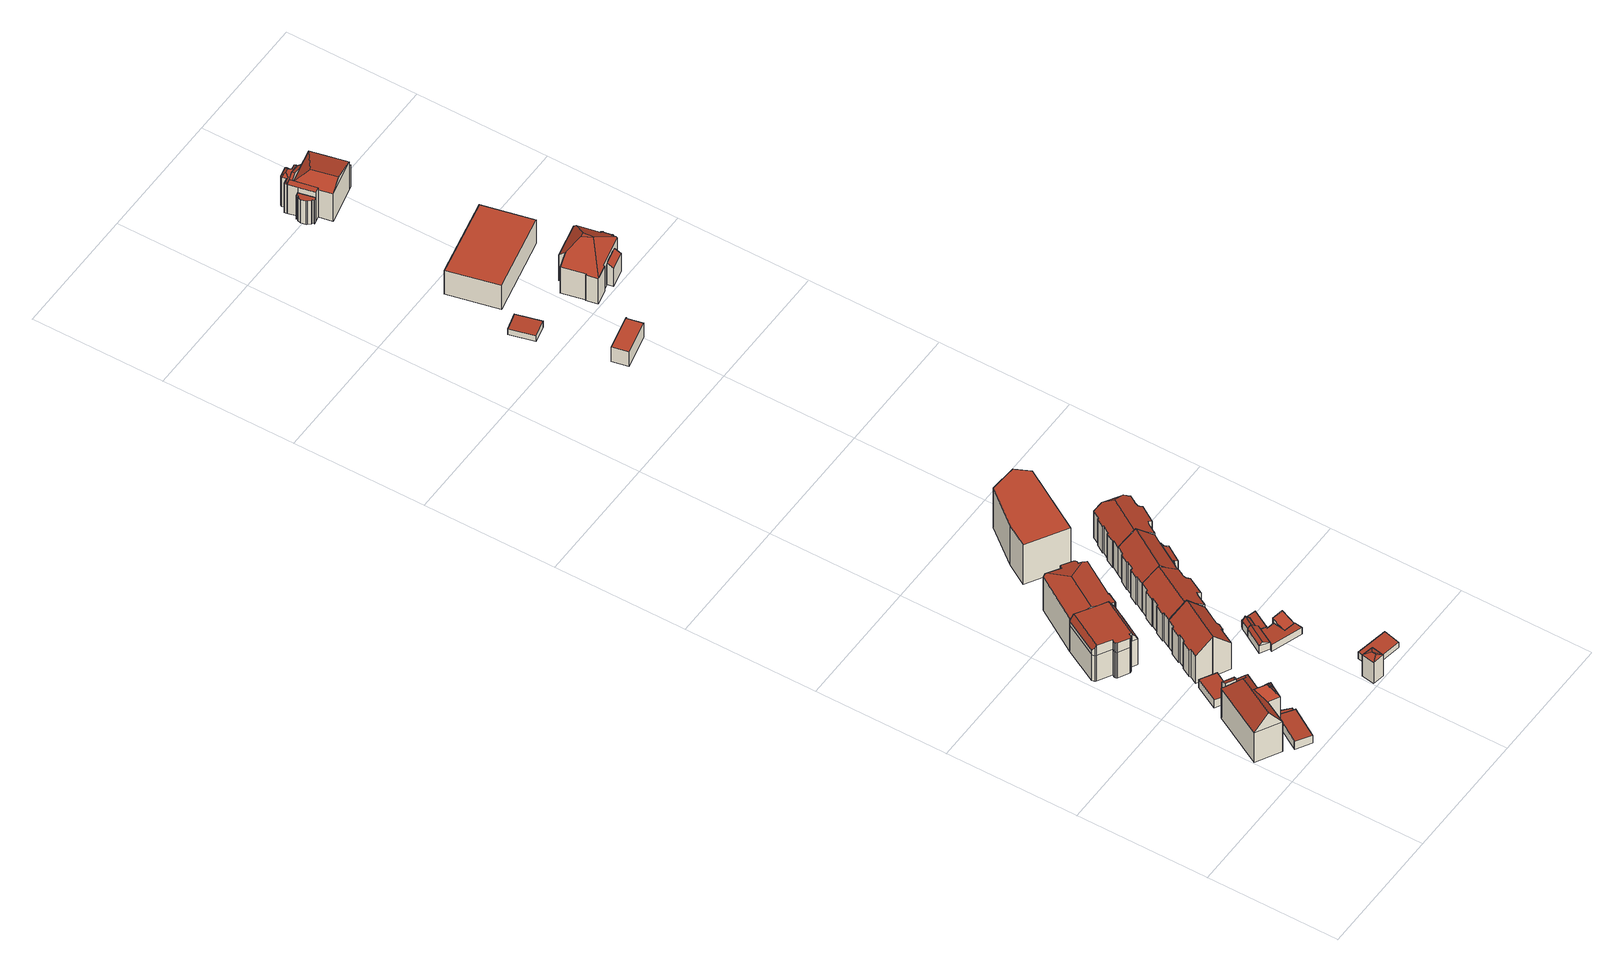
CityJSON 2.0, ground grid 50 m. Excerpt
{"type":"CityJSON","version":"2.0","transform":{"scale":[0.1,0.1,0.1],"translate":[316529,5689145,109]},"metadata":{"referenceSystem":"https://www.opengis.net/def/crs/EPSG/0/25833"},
"CityObjects":{
"building1":{"type":"Building","attributes":{"Dachtyp_tdc":"tdcFreeFormRoof","Gemeindeschluessel":14713000,"Dachneigung":53.22,"QualitaetDacherkennung":11,"Geometrietyp2DReferenz":"3000","function":"31001_9998","roofType":"5000","measuredHeight":20.81},"geometry":[{"type":"MultiSurface","lod":"2","boundaries":[[[0,1,2,3]],[[1,4,5,2]],[[4,6,7,5]],[[6,8,9,7]],[[8,10,11,9]],[[10,12,13,11]],[[12,14,15,13]],[[14,16,17,15]],[[16,18,19,17]],[[18,20,21,19]],[[20,22,23,21]],[[22,24,25,23]],[[24,26,27,25]],[[26,28,29,27]],[[28,0,3,29]],[[30,28,26]],[[31,32,30,26,24]],[[33,31,24,22]],[[34,16,35]],[[34,18,16]],[[33,18,34]],[[33,20,18]],[[20,33,22]],[[35,16,14]],[[34,35,14,12]],[[32,31,33,34,12,10]],[[36,37,38,32,10,8]],[[6,36,8]],[[36,6,4]],[[37,36,4,1]],[[38,37,1,0]],[[30,32,38,0,28]],[[3,2,5,7,9,11,13,15,17,19,21,23,25,27,29]]],"semantics":{"surfaces":[{"type":"WallSurface"},{"type":"RoofSurface"},{"type":"GroundSurface"}],"values":[0,0,0,0,0,0,0,0,0,0,0,0,0,0,0,0,1,1,1,1,1,1,1,1,1,1,1,1,1,1,1,1,2]}}]},
"building2":{"type":"Building","attributes":{"Dachtyp_tdc":"tdcPolyFlatRoof","Gemeindeschluessel":14713000,"Dachneigung":3.23,"QualitaetDacherkennung":77,"Geometrietyp2DReferenz":"3000","function":"31001_9998","roofType":"2100","measuredHeight":3.8},"geometry":[{"type":"MultiSurface","lod":"2","boundaries":[[[39,40,41,42]],[[40,43,44,41]],[[43,45,46,44]],[[45,47,48,46]],[[47,49,50,48]],[[49,39,42,50]],[[49,47,45,43,40,39]],[[42,41,44,46,48,50]]],"semantics":{"surfaces":[{"type":"WallSurface"},{"type":"RoofSurface"},{"type":"GroundSurface"}],"values":[0,0,0,0,0,0,1,2]}}]},
"building3":{"type":"Building","attributes":{"Dachtyp_tdc":"tdcPolyFlatRoof","Gemeindeschluessel":14713000,"Dachneigung":30.97,"QualitaetDacherkennung":33,"Geometrietyp2DReferenz":"3000","function":"31001_9998","roofType":"2100","measuredHeight":15.32},"geometry":[{"type":"MultiSurface","lod":"2","boundaries":[[[51,52,53,54]],[[52,55,56,53]],[[55,57,58,56]],[[57,59,60,58]],[[59,61,62,60]],[[61,51,54,62]],[[61,59,57,55,52,51]],[[54,53,56,58,60,62]]],"semantics":{"surfaces":[{"type":"WallSurface"},{"type":"RoofSurface"},{"type":"GroundSurface"}],"values":[0,0,0,0,0,0,1,2]}}]},
"building4":{"type":"Building","attributes":{"Dachtyp_tdc":"tdcGableRoof","Gemeindeschluessel":14713000,"Dachneigung":12.12,"QualitaetDacherkennung":17,"Geometrietyp2DReferenz":"3000","function":"31001_9998","roofType":"3100","measuredHeight":3.02},"geometry":[{"type":"MultiSurface","lod":"2","boundaries":[[[63,64,65,44]],[[64,66,67,65]],[[66,68,46,67]],[[68,63,44,46]],[[66,64,69]],[[63,68,70]],[[64,63,70,69]],[[68,66,69,70]],[[44,65,67,46]]],"semantics":{"surfaces":[{"type":"WallSurface"},{"type":"RoofSurface"},{"type":"GroundSurface"}],"values":[0,0,0,0,0,0,1,1,2]}}]},
"building5":{"type":"Building","attributes":{"Dachtyp_tdc":"tdcPolyFlatRoof","Gemeindeschluessel":14713000,"Dachneigung":3.58,"QualitaetDacherkennung":85,"Geometrietyp2DReferenz":"3000","function":"31001_9998","roofType":"2100","measuredHeight":3.76},"geometry":[{"type":"MultiSurface","lod":"2","boundaries":[[[71,72,73,74]],[[72,75,76,73]],[[75,77,78,76]],[[77,71,74,78]],[[77,75,72,71]],[[74,73,76,78]]],"semantics":{"surfaces":[{"type":"WallSurface"},{"type":"RoofSurface"},{"type":"GroundSurface"}],"values":[0,0,0,0,1,2]}}]},
"building6":{"type":"Building","attributes":{"Dachtyp_tdc":"tdcFreeFormRoof","Gemeindeschluessel":14713000,"Dachneigung":2.74,"QualitaetDacherkennung":44,"Geometrietyp2DReferenz":"3000","function":"31001_9998","roofType":"5000","measuredHeight":16.79},"geometry":[{"type":"MultiSurface","lod":"2","boundaries":[[[79,80,81,82]],[[80,83,84,81]],[[83,85,86,84]],[[85,87,88,86]],[[87,89,90,88]],[[89,91,92,90]],[[91,93,94,92]],[[93,95,96,94]],[[95,97,98,96]],[[97,99,100,98]],[[99,101,102,100]],[[101,103,104,102]],[[103,105,106,104]],[[105,107,108,106]],[[107,109,110,108]],[[109,111,112,110]],[[111,113,114,112]],[[113,115,116,114]],[[115,117,118,116]],[[117,79,82,118]],[[119,120,121,122,123]],[[117,124,125,126,127,128,79]],[[129,130,131,126,125,132,119,123,133,134,135,136,137]],[[91,129,137,93]],[[93,137,136,95]],[[95,136,135,97]],[[97,135,134,99]],[[99,134,133,101]],[[101,133,123,103]],[[109,120,119,132,111]],[[111,132,125,113]],[[85,126,131,87]],[[87,131,130,89]],[[89,130,129,91]],[[79,128,80]],[[80,128,127,83]],[[83,127,126,85]],[[113,125,124,115]],[[115,124,117]],[[103,123,122,105]],[[105,122,121,107]],[[107,121,120,109]],[[82,81,84,86,88,90,92,94,96,98,100,102,104,106,108,110,112,114,116,118]]],"semantics":{"surfaces":[{"type":"WallSurface"},{"type":"RoofSurface"},{"type":"GroundSurface"}],"values":[0,0,0,0,0,0,0,0,0,0,0,0,0,0,0,0,0,0,0,0,1,1,1,0,0,0,0,0,0,0,0,0,0,0,0,0,0,0,0,0,0,0,2]}}]},
"building7":{"type":"Building","attributes":{"Dachtyp_tdc":"tdcGableRoof","Gemeindeschluessel":14713000,"Dachneigung":44.67,"QualitaetDacherkennung":56,"Geometrietyp2DReferenz":"3000","function":"31001_9998","roofType":"3100","measuredHeight":18.79},"geometry":[{"type":"MultiSurface","lod":"2","boundaries":[[[138,139,140,141]],[[139,142,143,140]],[[142,144,145,143]],[[144,146,147,145]],[[146,148,149,147]],[[148,150,151,149]],[[150,152,153,151]],[[152,154,155,153]],[[154,156,157,155]],[[156,158,159,157]],[[158,160,161,159]],[[160,162,163,161]],[[162,164,165,163]],[[164,166,167,165]],[[166,168,169,167]],[[168,170,171,169]],[[170,172,173,171]],[[172,174,175,173]],[[174,176,177,175]],[[176,178,179,177]],[[178,180,181,179]],[[180,182,183,181]],[[182,138,141,183]],[[178,176,174,172,170,168,166,164,162,160,158,156]],[[156,154,152,150,148,146,144,142,139,138,182,180,178]],[[141,140,143,145,147,149,151,153,155,157,159,161,163,165,167,169,171,173,175,177,179,181,183]]],"semantics":{"surfaces":[{"type":"WallSurface"},{"type":"RoofSurface"},{"type":"GroundSurface"}],"values":[0,0,0,0,0,0,0,0,0,0,0,0,0,0,0,0,0,0,0,0,0,0,0,1,1,2]}}]},
"building8":{"type":"Building","attributes":{"Dachtyp_tdc":"tdcFreeFormRoof","Gemeindeschluessel":14713000,"Dachneigung":15.17,"QualitaetDacherkennung":63,"Geometrietyp2DReferenz":"3000","function":"31001_9998","roofType":"5000","measuredHeight":16.96},"geometry":[{"type":"MultiSurface","lod":"2","boundaries":[[[184,185,186,187]],[[185,188,189,186]],[[188,190,191,189]],[[190,192,193,191]],[[192,194,195,193]],[[194,196,197,195]],[[196,198,199,197]],[[198,200,201,199]],[[200,202,203,201]],[[202,204,205,203]],[[204,206,207,205]],[[206,208,209,207]],[[208,210,118,209]],[[210,211,116,118]],[[211,212,110,116]],[[212,213,214,110]],[[213,184,187,214]],[[192,190,188,185,215,216,217,200,198,196,194]],[[218,216,215,184,213,212]],[[204,202,217,216,218,211,210,208,206]],[[202,200,217]],[[185,184,215]],[[212,211,218]],[[187,186,189,191,193,195,197,199,201,203,205,207,209,118,116,110,214]]],"semantics":{"surfaces":[{"type":"WallSurface"},{"type":"RoofSurface"},{"type":"GroundSurface"}],"values":[0,0,0,0,0,0,0,0,0,0,0,0,0,0,0,0,0,1,1,1,0,0,0,2]}}]},
"building9":{"type":"Building","attributes":{"Dachtyp_tdc":"tdcFreeFormRoof","Gemeindeschluessel":14713000,"Dachneigung":27.79,"QualitaetDacherkennung":3,"Geometrietyp2DReferenz":"3000","function":"31001_9998","roofType":"5000","measuredHeight":11},"geometry":[{"type":"MultiSurface","lod":"2","boundaries":[[[219,220,221,222]],[[220,223,224,221]],[[223,225,226,224]],[[225,227,228,226]],[[227,219,222,228]],[[229,227,225,223]],[[227,229,230]],[[229,223,220]],[[230,229,220,219]],[[230,219,227]],[[222,221,224,226,228]]],"semantics":{"surfaces":[{"type":"WallSurface"},{"type":"RoofSurface"},{"type":"GroundSurface"}],"values":[0,0,0,0,0,1,1,1,1,1,2]}}]},
"building10":{"type":"Building","attributes":{"Dachtyp_tdc":"tdcFreeFormRoof","Gemeindeschluessel":14713000,"Dachneigung":33.95,"QualitaetDacherkennung":42,"Geometrietyp2DReferenz":"3000","function":"31001_9998","roofType":"5000","measuredHeight":18.32},"geometry":[{"type":"MultiSurface","lod":"2","boundaries":[[[231,232,233,234]],[[232,235,236,233]],[[235,237,238,236]],[[237,239,240,238]],[[239,241,242,240]],[[241,243,244,242]],[[243,245,246,244]],[[245,247,248,246]],[[247,249,250,248]],[[249,251,252,250]],[[251,253,254,252]],[[253,255,256,254]],[[255,257,258,256]],[[257,259,260,258]],[[259,261,262,260]],[[261,263,264,262]],[[263,265,266,264]],[[265,267,268,266]],[[267,269,270,268]],[[269,231,234,270]],[[271,251,249,247,245,243,241,239,237,235,232,272]],[[259,257,255,253,271,272,231,269,267,265,263,261]],[[253,251,271]],[[232,231,272]],[[234,233,236,238,240,242,244,246,248,250,252,254,256,258,260,262,264,266,268,270]]],"semantics":{"surfaces":[{"type":"WallSurface"},{"type":"RoofSurface"},{"type":"GroundSurface"}],"values":[0,0,0,0,0,0,0,0,0,0,0,0,0,0,0,0,0,0,0,0,1,1,0,0,2]}}]},
"building11":{"type":"Building","attributes":{"Gemeindeschluessel":14713000,"Geometrietyp2DReferenz":"3000","function":"31001_9998","roofType":"9999"},"children":["building11-1","building11-2"]},
"building11-1":{"type":"BuildingPart","attributes":{"Dachtyp_tdc":"tdcGableRoof","Dachneigung":33.98,"QualitaetDacherkennung":65,"Geometrietyp2DReferenz":"3000","roofType":"3100","measuredHeight":4.83},"parents":["building11"],"geometry":[{"type":"MultiSurface","lod":"2","boundaries":[[[273,274,275,276]],[[274,277,278,275]],[[277,279,280,281,278]],[[277,274,282]],[[274,273,283,284,282]],[[279,277,282,284,285]],[[276,275,278,281,286]],[[273,276,286,287,280,279,288,289]],[[287,286,281,280]],[[279,285,288]],[[289,283,273]],[[288,285,284,283,289]]],"semantics":{"surfaces":[{"type":"WallSurface"},{"type":"RoofSurface"},{"type":"GroundSurface"},{"type":"ClosureSurface"}],"values":[0,0,0,0,1,1,2,0,3,0,0,3]}}]},
"building11-2":{"type":"BuildingPart","attributes":{"Dachtyp_tdc":"tdcGableRoof","Dachneigung":46.97,"QualitaetDacherkennung":69,"Geometrietyp2DReferenz":"3000","roofType":"3100","measuredHeight":4.92},"parents":["building11"],"geometry":[{"type":"MultiSurface","lod":"2","boundaries":[[[290,287,286,291]],[[280,292,293,281]],[[292,290,291,293]],[[290,292,294]],[[287,290,294,295,283,289]],[[292,280,288,285,295,294]],[[291,286,281,293]],[[281,286,287,280]],[[295,285,284,283]],[[289,288,280,287]],[[284,285,288,289,283]]],"semantics":{"surfaces":[{"type":"WallSurface"},{"type":"RoofSurface"},{"type":"GroundSurface"},{"type":"ClosureSurface"}],"values":[0,0,0,0,1,1,2,3,0,0,3]}}]},
"building12":{"type":"Building","attributes":{"Dachtyp_tdc":"tdcPolyFlatRoof","Gemeindeschluessel":14713000,"Dachneigung":3.06,"QualitaetDacherkennung":61,"Geometrietyp2DReferenz":"3000","function":"31001_9998","roofType":"2100","measuredHeight":3.01},"geometry":[{"type":"MultiSurface","lod":"2","boundaries":[[[296,297,298,299]],[[297,300,301,298]],[[300,302,275,301]],[[302,303,304,275]],[[303,305,306,304]],[[305,307,308,306]],[[307,309,310,308]],[[309,311,312,310]],[[311,296,299,312]],[[311,309,307,305,303,302,300,297,296]],[[299,298,301,275,304,306,308,310,312]]],"semantics":{"surfaces":[{"type":"WallSurface"},{"type":"RoofSurface"},{"type":"GroundSurface"}],"values":[0,0,0,0,0,0,0,0,0,1,2]}}]},
"building13":{"type":"Building","attributes":{"Dachtyp_tdc":"tdcPolyFlatRoof","Gemeindeschluessel":14713000,"Dachneigung":4.74,"QualitaetDacherkennung":67,"Geometrietyp2DReferenz":"3000","function":"31001_9998","roofType":"2100","measuredHeight":3.05},"geometry":[{"type":"MultiSurface","lod":"2","boundaries":[[[313,314,224,226]],[[314,315,316,224]],[[315,317,318,316]],[[317,319,320,318]],[[319,313,226,320]],[[319,317,315,314,313]],[[226,224,316,318,320]]],"semantics":{"surfaces":[{"type":"WallSurface"},{"type":"RoofSurface"},{"type":"GroundSurface"}],"values":[0,0,0,0,0,1,2]}}]},
"building14":{"type":"Building","attributes":{"Dachtyp_tdc":"tdcPolyFlatRoof","Gemeindeschluessel":14713000,"Dachneigung":9.05,"QualitaetDacherkennung":66,"Geometrietyp2DReferenz":"3000","function":"31001_9998","roofType":"2100","measuredHeight":3.45},"geometry":[{"type":"MultiSurface","lod":"2","boundaries":[[[321,322,323,324]],[[322,325,326,323]],[[325,327,306,326]],[[327,328,304,306]],[[328,329,276,304]],[[329,330,286,276]],[[330,331,291,286]],[[331,321,324,291]],[[331,330,329,328,327,325,322,321]],[[324,323,326,306,304,276,286,291]]],"semantics":{"surfaces":[{"type":"WallSurface"},{"type":"RoofSurface"},{"type":"GroundSurface"}],"values":[0,0,0,0,0,0,0,0,1,2]}}]},
"building15":{"type":"Building","attributes":{"Dachtyp_tdc":"tdcPolyFlatRoof","Gemeindeschluessel":14713000,"Dachneigung":23.39,"QualitaetDacherkennung":59,"Geometrietyp2DReferenz":"3000","function":"31001_9998","roofType":"2100","measuredHeight":4.51},"geometry":[{"type":"MultiSurface","lod":"2","boundaries":[[[332,333,310,312]],[[333,334,335,310]],[[334,336,337,335]],[[336,338,299,337]],[[338,332,312,299]],[[338,336,334,333,332]],[[312,310,335,337,299]]],"semantics":{"surfaces":[{"type":"WallSurface"},{"type":"RoofSurface"},{"type":"GroundSurface"}],"values":[0,0,0,0,0,1,2]}}]},
"building16":{"type":"Building","attributes":{"Gemeindeschluessel":14713000,"Geometrietyp2DReferenz":"3000","function":"31001_9998","roofType":"9999"},"children":["building16-1","building16-2"]},
"building16-1":{"type":"BuildingPart","attributes":{"Dachtyp_tdc":"tdcPolyFlatRoof","Dachneigung":28.51,"QualitaetDacherkennung":36,"Geometrietyp2DReferenz":"3000","roofType":"2100","measuredHeight":13.44},"parents":["building16"],"geometry":[{"type":"MultiSurface","lod":"2","boundaries":[[[339,340,341,342,343]],[[344,345,346,347,348]],[[345,349,350,346]],[[349,351,352,350]],[[351,339,343,352]],[[351,349,345,344,340,339]],[[343,342,347,346,350,352]],[[348,341,340,344]],[[348,347,342,341]]],"semantics":{"surfaces":[{"type":"WallSurface"},{"type":"RoofSurface"},{"type":"GroundSurface"},{"type":"ClosureSurface"}],"values":[0,0,0,0,0,1,2,0,3]}}]},
"building16-2":{"type":"BuildingPart","attributes":{"Dachtyp_tdc":"tdcGableRoof","Dachneigung":42.12,"QualitaetDacherkennung":57,"Geometrietyp2DReferenz":"3000","roofType":"3100","measuredHeight":18.75},"parents":["building16"],"geometry":[{"type":"MultiSurface","lod":"2","boundaries":[[[341,353,354,342]],[[353,355,356,354]],[[355,357,358,356]],[[357,359,360,358]],[[359,361,362,360]],[[361,363,364,362]],[[363,365,366,364]],[[365,367,368,366]],[[367,369,370,368]],[[369,371,372,370]],[[371,373,374,372]],[[373,375,376,374]],[[375,377,378,376]],[[377,379,380,378]],[[379,381,382,380]],[[381,383,384,382]],[[383,348,347,384]],[[379,377,375,373,371,369,367,365,363,361,359,357]],[[357,355,353,341,348,383,381,379]],[[347,342,354,356,358,360,362,364,366,368,370,372,374,376,378,380,382,384]],[[341,342,347,348]]],"semantics":{"surfaces":[{"type":"WallSurface"},{"type":"RoofSurface"},{"type":"GroundSurface"},{"type":"ClosureSurface"}],"values":[0,0,0,0,0,0,0,0,0,0,0,0,0,0,0,0,0,1,1,2,3]}}]},
"building17":{"type":"Building","attributes":{"Dachtyp_tdc":"tdcPolyFlatRoof","Gemeindeschluessel":14713000,"Dachneigung":0,"QualitaetDacherkennung":46,"Geometrietyp2DReferenz":"3000","function":"31001_9998","roofType":"1000","measuredHeight":18.53},"geometry":[{"type":"MultiSurface","lod":"2","boundaries":[[[385,386,387,388]],[[386,389,390,387]],[[389,391,392,390]],[[391,393,394,392]],[[393,395,396,394]],[[395,385,388,396]],[[395,393,391,389,386,385]],[[388,387,390,392,394,396]]],"semantics":{"surfaces":[{"type":"WallSurface"},{"type":"RoofSurface"},{"type":"GroundSurface"}],"values":[0,0,0,0,0,0,1,2]}}]},
"building18":{"type":"Building","attributes":{"Dachtyp_tdc":"tdcFreeFormRoof","Gemeindeschluessel":14713000,"Dachneigung":32.09,"QualitaetDacherkennung":45,"Geometrietyp2DReferenz":"3000","function":"31001_9998","roofType":"5000","measuredHeight":18.19},"geometry":[{"type":"MultiSurface","lod":"2","boundaries":[[[397,398,399,400]],[[398,401,402,399]],[[401,403,404,402]],[[403,405,406,404]],[[405,407,408,406]],[[407,409,410,408]],[[409,411,412,410]],[[411,413,414,412]],[[413,415,416,414]],[[415,417,418,416]],[[417,419,420,418]],[[419,421,422,420]],[[421,423,424,422]],[[423,425,426,424]],[[425,427,428,426]],[[427,429,430,428]],[[429,431,432,430]],[[431,433,434,432]],[[433,435,436,434]],[[435,437,438,436]],[[437,439,440,438]],[[439,397,400,440]],[[441,442,431,443]],[[441,443,429,427,425,423,421,419,417,415,413,411,444]],[[437,435,433,442,441,444,409,407,405,403,401,398,397,439]],[[411,409,444]],[[431,429,443]],[[433,431,442]],[[400,399,402,404,406,408,410,412,414,416,418,420,422,424,426,428,430,432,434,436,438,440]]],"semantics":{"surfaces":[{"type":"WallSurface"},{"type":"RoofSurface"},{"type":"GroundSurface"}],"values":[0,0,0,0,0,0,0,0,0,0,0,0,0,0,0,0,0,0,0,0,0,0,1,1,1,0,0,0,2]}}]},
"building19":{"type":"Building","attributes":{"Dachtyp_tdc":"tdcPolyFlatRoof","Gemeindeschluessel":14713000,"Dachneigung":3.56,"QualitaetDacherkennung":88,"Geometrietyp2DReferenz":"3000","function":"31001_9998","roofType":"2100","measuredHeight":3.02},"geometry":[{"type":"MultiSurface","lod":"2","boundaries":[[[445,446,447,448]],[[446,449,450,447]],[[449,451,452,450]],[[451,445,448,452]],[[451,449,446,445]],[[448,447,450,452]]],"semantics":{"surfaces":[{"type":"WallSurface"},{"type":"RoofSurface"},{"type":"GroundSurface"}],"values":[0,0,0,0,1,2]}}]},
"building20":{"type":"Building","attributes":{"Dachtyp_tdc":"tdcPolyFlatRoof","Gemeindeschluessel":14713000,"Dachneigung":0,"QualitaetDacherkennung":67,"Geometrietyp2DReferenz":"3000","function":"31001_9998","roofType":"1000","measuredHeight":6.75},"geometry":[{"type":"MultiSurface","lod":"2","boundaries":[[[453,454,455,456]],[[454,457,458,455]],[[457,459,460,458]],[[459,461,462,460]],[[461,463,464,462]],[[463,465,466,464]],[[465,453,456,466]],[[465,463,461,459,457,454,453]],[[456,455,458,460,462,464,466]]],"semantics":{"surfaces":[{"type":"WallSurface"},{"type":"RoofSurface"},{"type":"GroundSurface"}],"values":[0,0,0,0,0,0,0,1,2]}}]},
"building21":{"type":"Building","attributes":{"name":"Gerda-Taro-Schule","Dachtyp_tdc":"tdcPolyFlatRoof","Gemeindeschluessel":14713000,"Dachneigung":0,"QualitaetDacherkennung":83,"Geometrietyp2DReferenz":"3000","function":"31001_3021","roofType":"1000","measuredHeight":11.22},"geometry":[{"type":"MultiSurface","lod":"2","boundaries":[[[467,468,469,470]],[[468,471,472,469]],[[471,473,474,472]],[[473,467,470,474]],[[473,471,468,467]],[[470,469,472,474]]],"semantics":{"surfaces":[{"type":"WallSurface"},{"type":"RoofSurface"},{"type":"GroundSurface"}],"values":[0,0,0,0,1,2]}}]},
"building22":{"type":"Building","attributes":{"Dachtyp_tdc":"tdcFreeFormRoof","Gemeindeschluessel":14713000,"Dachneigung":23.21,"QualitaetDacherkennung":36,"Geometrietyp2DReferenz":"3000","function":"31001_9998","roofType":"5000","measuredHeight":17.19},"geometry":[{"type":"MultiSurface","lod":"2","boundaries":[[[475,476,477,478]],[[476,479,480,477]],[[479,481,482,480]],[[481,483,484,482]],[[483,485,486,484]],[[485,487,488,486]],[[487,489,490,488]],[[489,491,492,490]],[[491,493,494,492]],[[493,495,496,494]],[[495,497,498,496]],[[497,499,500,498]],[[499,501,502,500]],[[501,503,504,502]],[[503,505,506,504]],[[505,507,508,506]],[[507,509,510,508]],[[509,511,512,510]],[[511,513,514,512]],[[513,475,478,514]],[[515,516,517,475,513,511,518]],[[519,520,495,493,491,489,487,485,483,481,479,476,517,516]],[[521,501,499,497,520,519,522]],[[503,521,522,515,518,509,507,505]],[[522,519,516,515]],[[476,475,517]],[[497,495,520]],[[503,501,521]],[[511,509,518]],[[478,477,480,482,484,486,488,490,492,494,496,498,500,502,504,506,508,510,512,514]]],"semantics":{"surfaces":[{"type":"WallSurface"},{"type":"RoofSurface"},{"type":"GroundSurface"}],"values":[0,0,0,0,0,0,0,0,0,0,0,0,0,0,0,0,0,0,0,0,1,1,1,1,1,0,0,0,0,2]}}]},
"building23":{"type":"Building","attributes":{"Dachtyp_tdc":"tdcPolyFlatRoof","Gemeindeschluessel":14713000,"Dachneigung":33.15,"QualitaetDacherkennung":30,"Geometrietyp2DReferenz":"3000","function":"31001_9998","roofType":"2100","measuredHeight":10.13},"geometry":[{"type":"MultiSurface","lod":"2","boundaries":[[[523,524,525,526]],[[524,527,528,525]],[[527,529,530,528]],[[529,531,532,530]],[[531,523,526,532]],[[531,529,527,524,523]],[[526,525,528,530,532]]],"semantics":{"surfaces":[{"type":"WallSurface"},{"type":"RoofSurface"},{"type":"GroundSurface"}],"values":[0,0,0,0,0,1,2]}}]},
"building24":{"type":"Building","attributes":{"Gemeindeschluessel":14713000,"Geometrietyp2DReferenz":"3000","function":"31001_9998","roofType":"9999"},"children":["building24-1","building24-2","building24-3","building24-4","building24-5","building24-6"]},
"building24-1":{"type":"BuildingPart","attributes":{"Dachtyp_tdc":"tdcPolyFlatRoof","Dachneigung":10.63,"QualitaetDacherkennung":37,"Geometrietyp2DReferenz":"3000","roofType":"2100","measuredHeight":13.88},"parents":["building24"],"geometry":[{"type":"MultiSurface","lod":"2","boundaries":[[[533,534,535,536,537,538]],[[539,540,541,542,543]],[[544,545,540,539,534,533]],[[537,536,542,541,546,547]],[[539,543,535,534]],[[543,542,536,535]],[[548,545,544,549]],[[546,541,540,545,548,550]],[[538,551,552,549,544,533]],[[547,546,550,553]],[[553,550,548,549,552,551]],[[538,537,547,553,551]]],"semantics":{"surfaces":[{"type":"WallSurface"},{"type":"RoofSurface"},{"type":"GroundSurface"},{"type":"ClosureSurface"}],"values":[0,0,1,2,0,3,0,3,0,3,3,3]}}]},
"building24-2":{"type":"BuildingPart","attributes":{"Dachtyp_tdc":"tdcFreeFormRoof","Dachneigung":26.89,"QualitaetDacherkennung":36,"Geometrietyp2DReferenz":"3000","roofType":"5000","measuredHeight":14.98},"parents":["building24"],"geometry":[{"type":"MultiSurface","lod":"2","boundaries":[[[554,555,556,557]],[[558,559,560,561]],[[559,554,557,560]],[[552,562,563,549]],[[555,564,565,566,567,563,562,568,569]],[[558,566,565,559]],[[559,565,564,554]],[[554,564,555]],[[557,556,547,546,561,560]],[[547,556,555,553]],[[546,547,553,550]],[[546,550,558,561]],[[548,549,563,567]],[[550,548,567,566,558]],[[549,548,550,553,551,570,552]],[[562,552,570,568]],[[569,551,553,555]],[[551,569,568,570]]],"semantics":{"surfaces":[{"type":"WallSurface"},{"type":"RoofSurface"},{"type":"GroundSurface"},{"type":"ClosureSurface"}],"values":[0,0,0,1,1,0,0,0,2,3,3,3,0,3,3,0,3,3]}}]},
"building24-3":{"type":"BuildingPart","attributes":{"Dachtyp_tdc":"tdcFreeFormRoof","Dachneigung":40.56,"QualitaetDacherkennung":20,"Geometrietyp2DReferenz":"3000","roofType":"5000","measuredHeight":14.99},"parents":["building24"],"geometry":[{"type":"MultiSurface","lod":"2","boundaries":[[[571,572,573,541,540]],[[572,574,575,573]],[[574,576,577,575]],[[576,578,579,577]],[[578,580,581,579]],[[580,582,583,581]],[[582,584,585,583]],[[584,586,587,585]],[[586,588,589,587]],[[588,590,591,589]],[[590,592,593,591]],[[592,594,566,558,561,593]],[[588,586,584,582,595,596]],[[582,580,597,598,595]],[[580,578,597]],[[578,576,574,599,598,597]],[[574,572,600,599]],[[572,571,600]],[[571,545,548,567,594,601,596,595,598,599,600]],[[594,592,590,601]],[[590,588,596,601]],[[561,546,541,573,575,577,579,581,583,585,587,589,591,593]],[[567,566,594]],[[540,545,571]],[[541,546,550,548,545,540]],[[550,546,561,558]],[[550,558,566,567,548]]],"semantics":{"surfaces":[{"type":"WallSurface"},{"type":"RoofSurface"},{"type":"GroundSurface"},{"type":"ClosureSurface"}],"values":[0,0,0,0,0,0,0,0,0,0,0,0,1,1,1,1,1,1,1,1,1,2,0,0,3,3,3]}}]},
"building24-4":{"type":"BuildingPart","attributes":{"Dachtyp_tdc":"tdcHipAndGableRoof","Dachneigung":16.29,"QualitaetDacherkennung":33,"Geometrietyp2DReferenz":"3000","roofType":"5000","measuredHeight":16.09},"parents":["building24"],"geometry":[{"type":"MultiSurface","lod":"2","boundaries":[[[602,603,604,556,555]],[[603,605,606,607,604]],[[608,609,610,611,612]],[[609,538,537,610]],[[613,614,568,570,615]],[[570,538,609,616,615]],[[617,618,613,615,616]],[[605,618,617,608]],[[608,617,616,609]],[[603,613,618,605]],[[538,570,551]],[[602,614,613,603]],[[537,547,556,604,607,611,610]],[[537,538,551,553,547]],[[555,569,602]],[[555,556,547,553]],[[555,553,551,569]],[[612,606,605,608]],[[612,611,607,606]],[[602,569,568,614]],[[569,551,570,568]]],"semantics":{"surfaces":[{"type":"WallSurface"},{"type":"RoofSurface"},{"type":"GroundSurface"},{"type":"ClosureSurface"}],"values":[0,0,0,0,1,1,1,0,0,0,0,0,2,3,0,3,3,0,3,0,3]}}]},
"building24-5":{"type":"BuildingPart","attributes":{"Dachtyp_tdc":"tdcPolyFlatRoof","Dachneigung":28.06,"QualitaetDacherkennung":59,"Geometrietyp2DReferenz":"3000","roofType":"2100","measuredHeight":10.99},"parents":["building24"],"geometry":[{"type":"MultiSurface","lod":"2","boundaries":[[[606,619,620,607]],[[619,621,622,620]],[[621,623,624,622]],[[623,612,611,624]],[[623,621,619,606,612]],[[611,607,620,622,624]],[[607,611,612,606]]],"semantics":{"surfaces":[{"type":"WallSurface"},{"type":"RoofSurface"},{"type":"GroundSurface"},{"type":"ClosureSurface"}],"values":[0,0,0,0,1,2,3]}}]},
"building24-6":{"type":"BuildingPart","attributes":{"Dachtyp_tdc":"tdcPolyFlatRoof","Dachneigung":2.86,"QualitaetDacherkennung":38,"Geometrietyp2DReferenz":"3000","roofType":"2100","measuredHeight":11.07},"parents":["building24"],"geometry":[{"type":"MultiSurface","lod":"2","boundaries":[[[625,626,627,628]],[[626,629,630,627]],[[629,631,632,630]],[[631,633,634,632]],[[633,635,636,634]],[[635,543,542,636]],[[535,637,638,536]],[[637,639,640,638]],[[639,641,642,640]],[[641,643,644,642]],[[643,625,628,644]],[[643,641,639,637,535,543,635,633,631,629,626,625]],[[628,627,630,632,634,636,542,536,638,640,642,644]],[[536,542,543,535]]],"semantics":{"surfaces":[{"type":"WallSurface"},{"type":"RoofSurface"},{"type":"GroundSurface"},{"type":"ClosureSurface"}],"values":[0,0,0,0,0,0,0,0,0,0,0,1,2,3]}}]}
},
"vertices":[
[106,338,154],[154,312,154],[154,312,14],[106,338,14],[159,323,154],[159,323,14],[164,321,154],[164,321,14],[202,300,154],[202,300,14],[169,239,154],[169,239,14],[190,227,154],[190,227,14],[195,229,154],[195,229,14],[213,219,154],[213,219,14],[200,197,154],[200,197,14],[188,178,154],[188,178,14],[177,159,154],[177,159,14],[137,181,154],[137,181,14],[89,93,154],[89,93,14],[0,143,154],[0,143,14],[45,118,222],[124,226,198],[100,219,222],[165,203,198],[188,209,176],[194,214,172],[169,290,186],[164,280,186],[127,269,222],
[124,73,49],[177,159,49],[177,159,11],[124,73,11],[188,178,49],[188,178,11],[243,143,46],[243,143,11],[176,34,46],[176,34,11],[120,67,49],[120,67,11],
[154,312,168],[120,331,168],[120,331,15],[154,312,15],[132,353,153],[132,353,15],[171,332,153],[171,332,15],[164,321,160],[164,321,15],[159,323,160],[159,323,15],
[188,178,39],[200,197,39],[200,197,11],[255,163,29],[255,163,11],[243,143,29],[205,194,41],[193,175,41],
[180,473,51],[240,441,47],[240,441,13],[180,473,13],[188,349,47],[188,349,13],[130,382,51],[130,382,13],
[218,790,126],[215,791,126],[215,791,5],[218,790,5],[163,695,126],[163,695,5],[143,706,126],[143,706,5],[134,710,126],[134,710,5],[127,698,126],[127,698,5],[123,696,126],[123,696,5],[119,696,126],[119,696,5],[78,718,126],[78,718,5],[76,721,126],[76,721,5],[75,726,126],[75,726,5],[81,738,126],[81,738,5],[31,767,126],[31,767,5],[26,770,126],[26,770,5],[23,782,126],[23,782,5],[93,911,126],[93,911,5],[172,867,126],[172,867,5],[218,842,126],[218,842,5],[237,832,126],[237,832,5],[239,830,126],[239,830,5],[106,904,173],[93,911,148],[23,782,148],[26,770,163],[31,767,173],[237,832,131],[218,842,167],[143,706,167],[163,695,129],[215,791,131],[123,696,168],[127,698,168],[134,710,168],[172,867,170],[81,738,170],[75,726,170],[76,721,170],[78,718,170],[119,696,168],
[206,521,140],[203,524,137],[203,524,13],[206,521,13],[222,560,136],[222,560,13],[226,558,140],[226,558,13],[240,585,140],[240,585,13],[237,587,136],[237,587,13],[256,623,136],[256,623,13],[260,621,140],[260,621,13],[276,650,140],[276,650,13],[333,619,201],[333,619,13],[391,587,135],[391,587,13],[359,529,135],[359,529,13],[353,518,135],[353,518,13],[357,509,128],[357,509,13],[346,490,128],[346,490,13],[345,489,129],[345,489,13],[337,489,135],[337,489,13],[332,480,135],[332,480,13],[327,470,136],[327,470,13],[305,429,135],[305,429,13],[246,460,201],[246,460,13],[244,461,198],[244,461,13],[189,490,140],[189,490,13],
[213,1083,163],[264,1052,161],[264,1052,5],[213,1083,5],[271,1062,158],[271,1062,5],[275,1064,157],[275,1064,5],[280,1063,156],[280,1063,5],[317,1041,154],[317,1041,5],[320,1036,154],[320,1036,5],[320,1031,155],[320,1031,5],[314,1021,158],[314,1021,5],[341,1004,152],[341,1004,5],[257,869,152],[257,869,5],[260,868,152],[260,868,5],[240,830,151],[240,830,5],[239,830,151],[237,832,152],[93,911,161],[198,1081,161],[198,1081,5],[218,1080,164],[239,1000,175],[326,1014,157],[162,873,175],
[499,10,111],[508,59,111],[508,59,13],[499,10,13],[554,51,111],[554,51,13],[554,49,111],[554,49,13],[545,2,111],[545,2,13],[527,33,123],[524,18,123],
[391,587,146],[276,650,142],[276,650,12],[391,587,12],[292,679,142],[292,679,12],[288,681,138],[288,681,12],[308,717,138],[308,717,12],[311,715,142],[311,715,12],[326,743,142],[326,743,12],[323,744,138],[323,744,12],[342,780,138],[342,780,12],[345,778,142],[345,778,12],[362,808,142],[362,808,12],[475,742,146],[475,742,12],[466,726,146],[466,726,12],[460,715,147],[460,715,12],[459,704,144],[459,704,12],[466,699,138],[466,699,12],[473,695,133],[473,695,12],[438,631,132],[438,631,12],[424,639,144],[424,639,12],[414,629,146],[414,629,12],[413,778,195],[328,622,195],
[486,444,44],[446,372,44],[446,372,14],[486,444,14],[410,390,49],[410,390,14],[452,462,50],[452,462,49],[452,462,14],[421,384,62],[467,454,59],[463,456,62],[461,457,60],[479,448,14],[479,448,45],[453,462,50],[478,449,46],
[500,486,45],[500,486,14],[472,496,50],[472,496,14],[484,492,63],[464,456,63],
[563,353,42],[556,321,44],[556,321,14],[563,353,14],[440,361,44],[440,361,14],[446,372,43],[480,433,39],[480,433,14],[501,421,40],[501,421,14],[498,416,40],[498,416,14],[527,410,40],[527,410,14],[518,362,42],[518,362,14],
[554,49,38],[554,51,38],[565,112,43],[565,112,13],[688,89,43],[688,89,13],[676,28,38],[676,28,13],
[473,496,48],[476,501,48],[476,501,14],[473,496,14],[540,490,38],[540,490,14],[501,421,38],[480,433,42],[486,444,42],[479,448,44],[500,486,44],
[518,362,36],[527,410,57],[528,416,59],[528,416,14],[573,407,59],[573,407,14],[563,353,36],
[501,777,143],[490,765,145],[490,765,137],[490,765,11],[501,777,11],[543,853,145],[538,838,143],[538,838,11],[543,853,11],[543,853,138],[553,829,134],[553,829,11],[514,769,135],[514,769,11],
[489,764,138],[489,764,11],[475,742,137],[475,742,11],[417,776,198],[417,776,11],[362,808,140],[362,808,11],[380,838,140],[380,838,11],[377,840,136],[377,840,11],[397,874,136],[397,874,11],[401,872,140],[401,872,11],[418,899,140],[418,899,11],[415,902,136],[415,902,11],[436,934,137],[436,934,11],[439,933,140],[439,933,11],[456,961,141],[456,961,11],[510,928,198],[510,928,11],[567,892,138],[567,892,11],[543,855,138],[543,855,11],
[401,1107,195],[254,1194,195],[254,1194,9],[401,1107,9],[303,1275,195],[303,1275,9],[412,1411,195],[412,1411,9],[517,1404,195],[517,1404,9],[544,1347,195],[544,1347,9],
[640,1003,144],[643,1001,142],[643,1001,10],[640,1003,10],[653,994,134],[653,994,10],[615,934,134],[615,934,10],[602,942,143],[602,942,10],[589,929,146],[589,929,10],[567,892,146],[567,892,10],[456,961,136],[456,961,10],[474,990,136],[474,990,10],[472,992,134],[472,992,10],[492,1025,133],[492,1025,10],[495,1023,136],[495,1023,10],[512,1052,136],[512,1052,10],[509,1054,132],[509,1054,10],[530,1086,133],[530,1086,10],[532,1085,135],[532,1085,10],[551,1115,135],[551,1115,10],[636,1061,163],[636,1061,10],[661,1045,147],[661,1045,10],[659,1042,147],[659,1042,10],[645,1020,147],[645,1020,10],[644,1019,147],[644,1019,10],[583,1056,192],[639,1059,163],[574,1100,162],[504,931,192],
[274,3181,34],[338,3197,38],[338,3197,8],[274,3181,8],[362,3103,38],[362,3103,8],[298,3087,34],[298,3087,8],
[490,2868,76],[490,2865,76],[490,2865,8],[490,2868,8],[489,2864,76],[489,2864,8],[501,2807,76],[501,2807,8],[369,2778,76],[369,2778,8],[355,2838,76],[355,2838,8],[488,2868,76],[488,2868,8],
[657,3320,122],[355,3256,122],[355,3256,10],[657,3320,10],[310,3447,122],[310,3447,10],[614,3510,122],[614,3510,10],
[692,3200,131],[712,3109,137],[712,3109,9],[692,3200,9],[715,3109,136],[715,3109,9],[717,3113,134],[717,3113,9],[725,3108,129],[725,3108,9],[722,3105,132],[722,3105,9],[728,3079,131],[728,3079,9],[732,3075,129],[732,3075,9],[727,3068,133],[727,3068,9],[723,3071,135],[723,3071,9],[720,3071,137],[720,3071,9],[724,3053,132],[724,3053,9],[600,3024,131],[600,3024,9],[601,3021,128],[601,3021,9],[544,3009,128],[544,3009,9],[535,3051,129],[535,3051,9],[538,3052,130],[538,3052,9],[518,3138,131],[518,3138,9],[566,3149,151],[566,3149,9],[561,3171,131],[561,3171,9],[632,3131,178],[646,3134,178],[694,3191,138],[563,3148,151],[650,3094,180],[723,3059,137],[545,3009,129],[648,3094,180],
[632,3007,99],[627,3030,115],[627,3030,14],[632,3007,14],[661,3038,115],[661,3038,14],[695,3046,115],[695,3046,14],[700,3023,99],[700,3023,14],
[372,3971,150],[354,3967,147],[354,3967,122],[354,3967,11],[372,3971,11],[372,3971,140],[340,4029,146],[332,4064,146],[332,4064,11],[340,4029,11],[340,4029,122],[351,4069,150],[340,4066,148],[351,4069,11],[354,4057,11],[351,4069,148],[351,4069,149],[351,4069,122],[354,4057,140],[354,4057,149],[354,4057,122],
[447,4086,122],[453,4078,122],[453,4078,11],[447,4086,11],[418,4085,122],[432,4089,122],[432,4089,11],[418,4085,11],[378,4062,161],[375,4075,161],[447,4086,124],[432,4089,131],[418,4085,138],[400,4081,148],[414,4070,142],[418,4071,140],[354,4057,141],
[332,4064,148],[330,4074,148],[330,4074,11],[351,4079,148],[351,4079,11],[352,4079,148],[352,4079,11],[348,4095,148],[348,4095,11],[352,4102,148],[352,4102,11],[391,4109,148],[391,4109,11],[392,4105,148],[392,4105,11],[395,4088,148],[395,4088,11],[396,4088,148],[396,4088,11],[416,4092,148],[416,4092,11],[417,4089,148],[417,4089,11],[418,4085,148],[379,4092,161],[393,4083,151],[358,4094,156],[365,4088,161],[357,4075,152],[336,4070,152],[414,4088,151],
[453,4078,140],[496,4088,140],[496,4088,11],[507,4037,140],[507,4037,121],[507,4037,11],[527,3953,140],[383,3921,140],[383,3921,11],[527,3953,11],[527,3953,121],[496,4088,144],[453,4078,143],[409,4025,172],[431,3931,172],[527,3953,143],[507,4037,143],
[521,4040,114],[521,4040,11],[527,4011,114],[527,4011,11],[540,3955,114],[540,3955,11],
[326,3983,121],[325,3986,121],[325,3986,11],[326,3983,11],[320,4003,121],[320,4003,11],[325,4018,121],[325,4018,11],[329,4019,121],[329,4019,11],[327,4025,121],[327,4025,11],[341,3964,121],[341,3964,11],[341,3966,121],[341,3966,11],[339,3973,121],[339,3973,11],[335,3972,121],[335,3972,11]
]}
